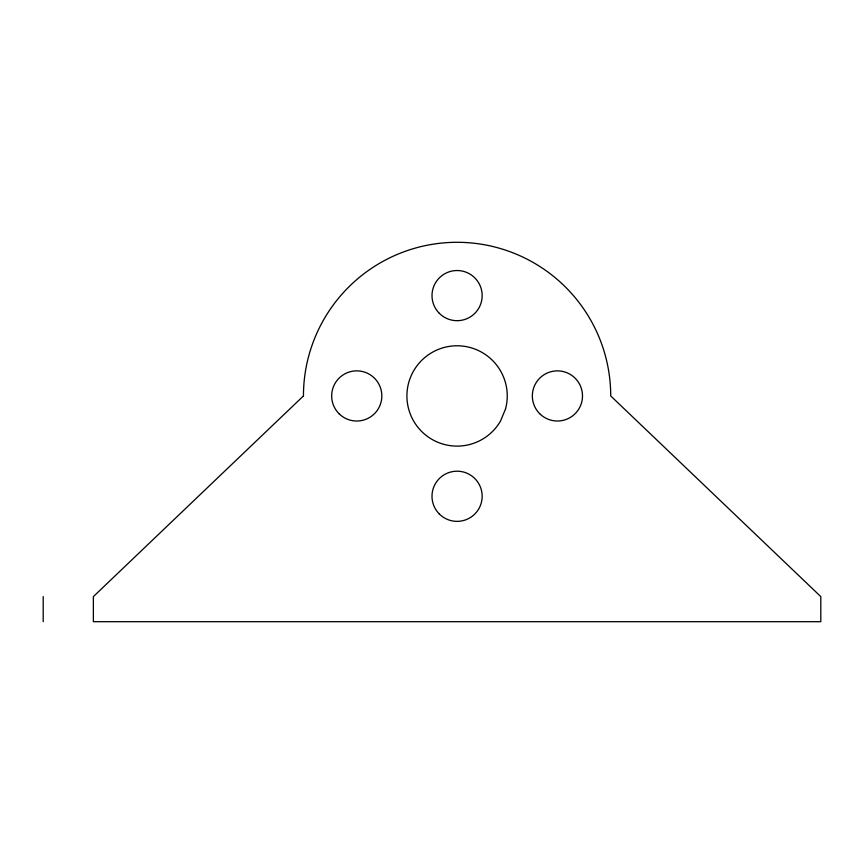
<?xml version="1.0" encoding="UTF-8"?>
<svg xmlns="http://www.w3.org/2000/svg" width="864" height="864" viewBox="0 0 864 864"><rect width="100%" height="100%" fill="white"/><g stroke="black" fill="none" stroke-linecap="round" stroke-linejoin="round"><path stroke-width="1.3" d="M43.2 596.614L43.2 621.702M505.537 408.931L500.526 421.027A50.166 50.166 0 0 1 415.984 424.721A50.166 50.166 0 0 1 448.373 346.54A50.166 50.166 0 0 1 505.537 408.931M303.448 395.939L93.366 596.614L93.366 621.702L820.8 621.702L820.8 596.614L610.718 395.939A153.641 153.641 0 0 0 457.088 242.298A153.641 153.641 0 0 0 303.448 395.939M539.687 413.683A25.088 25.088 0 0 0 581.645 402.43A25.088 25.088 0 0 0 550.93 371.714A25.088 25.088 0 0 0 539.687 413.683M439.344 313.34A25.088 25.088 0 0 0 481.313 302.098A25.088 25.088 0 0 0 450.587 271.382A25.088 25.088 0 0 0 439.344 313.34M439.344 514.015A25.088 25.088 0 0 0 481.313 502.772A25.088 25.088 0 0 0 450.587 472.046A25.088 25.088 0 0 0 439.344 514.015M339.012 413.683A25.088 25.088 0 0 0 380.981 402.43A25.088 25.088 0 0 0 350.255 371.714A25.088 25.088 0 0 0 339.012 413.683"/></g></svg>
